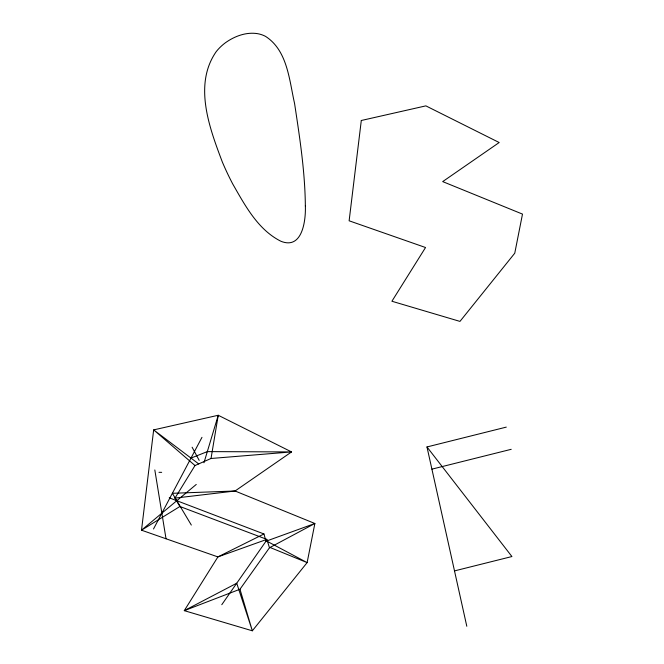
<?xml version="1.0" encoding="UTF-8"?>
<svg xmlns="http://www.w3.org/2000/svg" width="664" height="664" viewBox="0 0 664 664"><rect width="100%" height="100%" fill="white"/><g stroke="black" fill="none" stroke-linecap="round" stroke-linejoin="round"><path stroke-width="1" d="M174.964 498.116L195 465.53L211.028 458.484L218.24 415.266L291.554 451.927L235.064 491.003L174.964 498.116L179.911 506.491L266.87 539.375L269.476 547.759L239.97 589.242L184.277 610.648L252.337 630.8L307.125 562.607L314.869 523.498L235.064 491.003L172.374 493.302L191.332 525.066M203.972 462.766L218.24 415.266L153.666 429.89L141.507 530.196L217.908 556.913L266.87 539.375M153.508 528.976L201.972 437.327M221.776 604.705L265.965 541.235L314.869 523.498L269.476 547.759M196.262 484.446L141.507 530.196L179.911 506.491M265.965 541.235L263.957 533.972L217.908 556.913L184.277 610.648L236.733 583.224L252.337 630.8L239.97 589.242M190.991 458.094L207.326 451.611L291.554 451.927L211.028 458.484M466.8 626.26L426.977 446.955L506.283 427.118M431.907 469.149L511.214 449.312M454.5 570.899L511.919 556.54L426.977 446.955M158.978 472.328L161.676 472.345M169.245 497.826L263.957 533.972M270.24 547.551L307.125 562.607L266.779 541.11M198.743 463.953L153.666 429.89L195 465.53M192.112 447.212L199.183 460.368M154.82 469.946L166.025 538.77M305.349 205.915C305.913 220.157 302.493 250.021 280.913 241.264C257.914 229.744 245.066 205.466 232.757 184.019A326.024 309.175 -28.3 0 1 222.349 162.033C209.533 128.102 193.183 84.735 216.24 51.601A46.48 44.073 -28.3 0 1 225.436 42.745C234.682 36.13 246.361 31.764 257.823 33.706A28.228 26.767 -28.3 0 1 265.542 36.379C287.587 50.539 289.263 80.228 294.567 103.451C299.705 137.39 305.033 171.511 305.349 205.915M361.299 120.491L349.131 220.797L425.541 247.514L391.909 301.248L459.961 321.401L514.758 253.208L522.493 214.098L442.689 181.604L499.179 142.528L425.865 105.866L361.299 120.491"/></g></svg>
